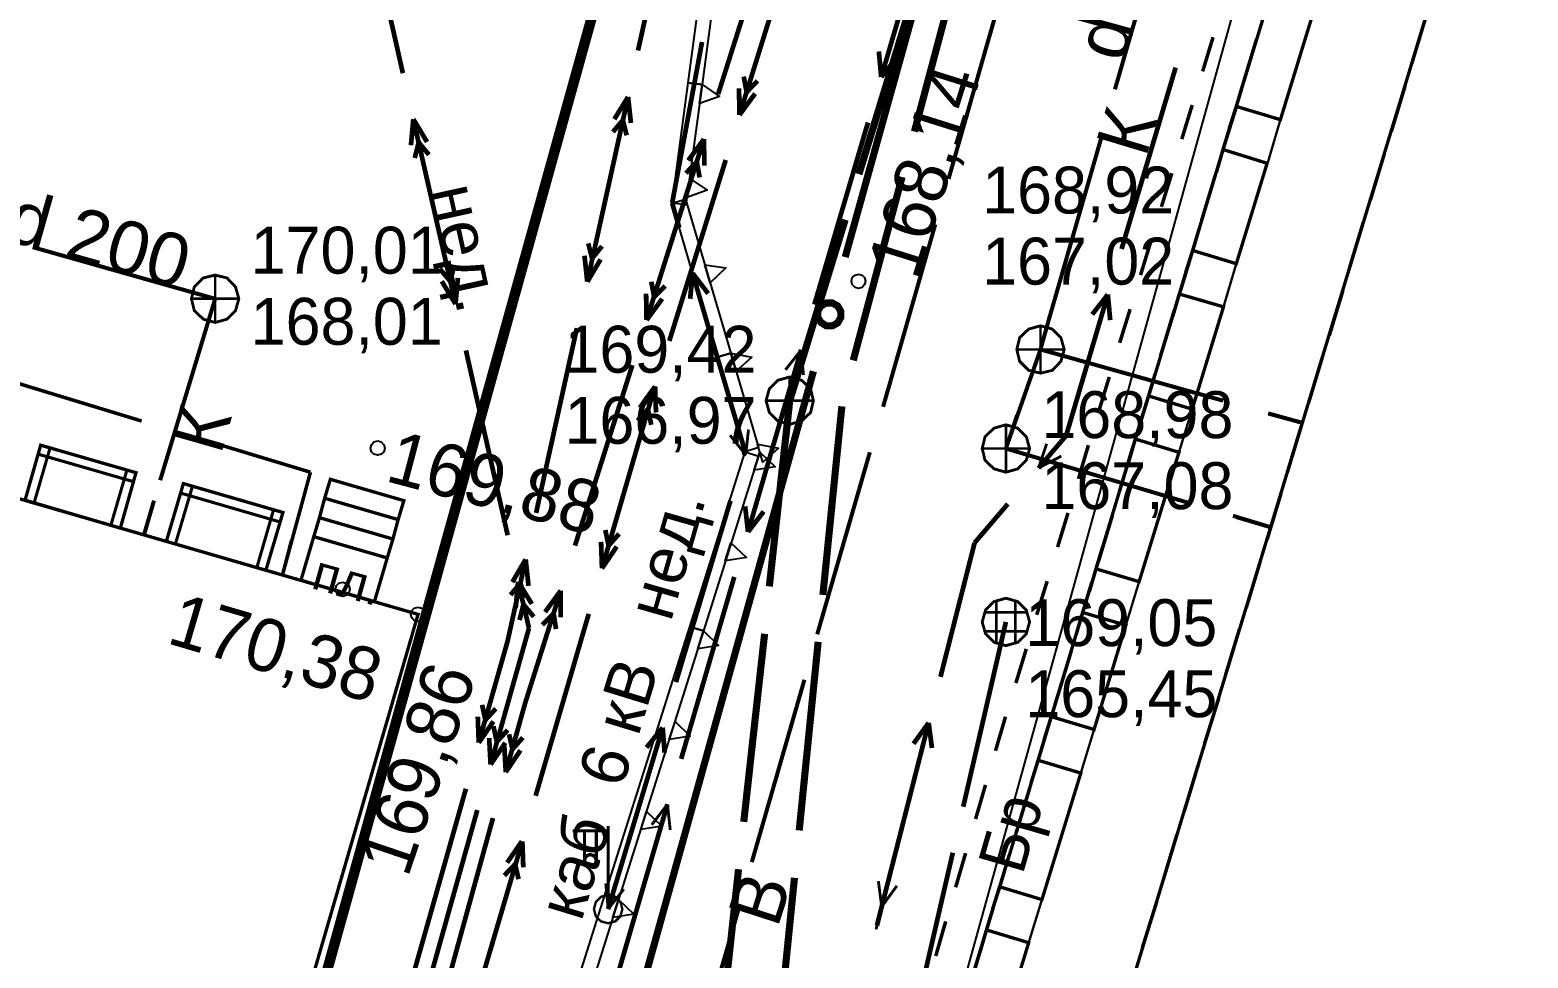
# Model space of a CAD drawing. Extents: x -2634 to -2115, y -2142 to -1393.
# Drawn here: x -2326.99 to -2295.39, y -1832.82 to -1813.24 of the extents above; entities that cross this region are included whole.
import ezdxf

# ---------------------------------------------------------------- set-up
doc = ezdxf.new("R2010")
doc.units = 0
doc.header["$MEASUREMENT"] = 0
for name, color, linetype in [('500_Дополн-Бордюры__п', 7, 'Continuous'), ('500_Дополн-Ступени__л', 7, 'Continuous'), ('500_Дороги-Проезжие_ч', 7, 'Continuous'), ('500_Линии_-Фонари_час', 7, 'Continuous'), ('500_Линии_-Электрокаб', 7, 'Continuous'), ('500_Объект-Опоры', 7, 'Continuous'), ('500_Рельеф-Высотные_о', 7, 'Continuous'), ('500_Рельеф-Подпорные_', 7, 'Continuous'), ('500_Строен-Дополнения', 7, 'Continuous'), ('500_Строен-Здания', 7, 'Continuous'), ('500_Трубоп-Водопровод', 7, 'Continuous'), ('500_Трубоп-Канализаци', 7, 'Continuous'), ('500_Трубоп-Смотровые_', 7, 'Continuous'), ('500_Трубоп-Теплосети', 7, 'Continuous'), ('Красные_ли-Красные_ли', 7, 'Continuous'), ('Красные_ли-Оси_улиц_к', 7, 'Continuous')]:
    doc.layers.add(name, color=color, linetype=linetype)
doc.styles.add('TARIAL', font='Arial')

msp = doc.modelspace()

# ---------------------------------------------------------------- linework, layer by layer
at = {"layer": '500_Дополн-Бордюры__п', "color": 0, "const_width": 0.07}
for points in [[(-2301.54, -1814.85), (-2300.82, -1812.48), (-2299.88, -1812.75), (-2300.61, -1815.13)], [(-2302.46, -1817.89), (-2301.82, -1815.76), (-2300.89, -1816.05), (-2301.54, -1818.17)], [(-2302.74, -1818.81), (-2301.81, -1819.08), (-2302.47, -1821.24), (-2303.39, -1820.96)], [(-2303.67, -1821.87), (-2302.75, -1822.15), (-2303.59, -1824.88), (-2304.5, -1824.61)], [(-2304.78, -1825.53), (-2303.87, -1825.8), (-2304.54, -1828), (-2305.44, -1827.73)], [(-2305.72, -1828.65), (-2304.82, -1828.92), (-2305.64, -1831.59), (-2306.53, -1831.32)], [(-2305.92, -1832.5), (-2306.62, -1834.8), (-2307.51, -1834.53), (-2306.81, -1832.23)]]:
    msp.add_lwpolyline(points, close=True, dxfattribs=at)
at = {"layer": '500_Дополн-Бордюры__п', "color": 1, "const_width": 0.075}
for points in [[(-2302.25, -1814.11), (-2302.03, -1813.39)], [(-2302.69, -1815.54), (-2302.47, -1814.82)], [(-2303.12, -1816.97), (-2302.9, -1816.26)], [(-2303.56, -1818.41), (-2303.34, -1817.69)], [(-2304, -1819.84), (-2303.78, -1819.13)], [(-2304.44, -1821.28), (-2304.22, -1820.56)], [(-2304.87, -1822.71), (-2304.66, -1822)], [(-2305.31, -1824.15), (-2305.09, -1823.43)], [(-2305.75, -1825.58), (-2305.53, -1824.87)], [(-2306.19, -1827.02), (-2305.97, -1826.3)], [(-2306.44, -1827.84), (-2306.41, -1827.73)], [(-2306.62, -1828.45), (-2306.44, -1827.84)], [(-2307.04, -1829.89), (-2306.83, -1829.17)], [(-2307.46, -1831.33), (-2307.25, -1830.61)], [(-2307.88, -1832.78), (-2307.67, -1832.05)]]:
    msp.add_lwpolyline(points, dxfattribs=at)
at = {"layer": '500_Дополн-Ступени__л', "color": 0, "const_width": 0.07}
for points in [[(-2320.77, -1823.12), (-2319.22, -1823.57), (-2319.1, -1823.17), (-2320.65, -1822.72)], [(-2320.88, -1823.53), (-2319.33, -1823.98), (-2319.22, -1823.57), (-2320.77, -1823.12)], [(-2321, -1823.93), (-2319.45, -1824.38), (-2319.33, -1823.98), (-2320.88, -1823.53)]]:
    msp.add_lwpolyline(points, close=True, dxfattribs=at)
at = {"layer": '500_Линии_-Фонари_час', "color": 0, "const_width": 0.065}
for points in [[(-2315.54, -1830.14), (-2314.79, -1830.14)], [(-2315.29, -1830.79), (-2315.29, -1830.14)], [(-2315.04, -1830.79), (-2315.04, -1830.14)], [(-2314.79, -1831.79), (-2314.79, -1830.04)], [(-2315.29, -1830.77), (-2315.29, -1830.64)], [(-2315.29, -1830.77), (-2315.29, -1830.64)], [(-2315.04, -1830.77), (-2315.04, -1830.64)], [(-2315.04, -1830.74), (-2315.04, -1830.74)]]:
    msp.add_lwpolyline(points, dxfattribs=at)
at = {"layer": '500_Линии_-Фонари_час', "color": 0, "const_width": 0.07}
msp.add_lwpolyline([(-2315.29, -1830.77), (-2315.27, -1830.7), (-2315.23, -1830.66), (-2315.17, -1830.64), (-2315.1, -1830.66), (-2315.06, -1830.7), (-2315.04, -1830.77), (-2315.06, -1830.83), (-2315.1, -1830.87), (-2315.17, -1830.89), (-2315.23, -1830.87), (-2315.27, -1830.83)], close=True, dxfattribs=at)
at = {"layer": '500_Линии_-Электрокаб', "color": 12, "const_width": 0.1}
for points in [[(-2320, -1810.25), (-2319.12, -1814.15)], [(-2312.47, -1814.59), (-2311.26, -1810.78)], [(-2310.83, -1811.21), (-2312.02, -1815.03)], [(-2313.81, -1812.09), (-2314.16, -1813.67)], [(-2312.03, -1814.47), (-2312.02, -1815.03)], [(-2311.93, -1814.22), (-2311.87, -1814.55)], [(-2311.64, -1814.31), (-2311.87, -1814.55)], [(-2314.37, -1814.65), (-2315.23, -1818.55)], [(-2314.37, -1814.65), (-2314.66, -1815.12)], [(-2314.37, -1814.65), (-2314.31, -1815.2)], [(-2311.69, -1814.58), (-2312.02, -1815.03)], [(-2318.9, -1815.12), (-2318.95, -1815.67)], [(-2318.9, -1815.12), (-2318.01, -1819.02)], [(-2318.9, -1815.12), (-2318.61, -1815.6)], [(-2314.48, -1815.14), (-2314.69, -1815.39)], [(-2314.48, -1815.14), (-2314.4, -1815.46)], [(-2318.79, -1815.62), (-2318.87, -1815.94)], [(-2318.78, -1815.62), (-2318.57, -1815.87)], [(-2313.98, -1819.36), (-2312.77, -1815.54)], [(-2313.1, -1815.99), (-2312.77, -1815.54)], [(-2312.76, -1816.1), (-2312.77, -1815.54)], [(-2312.31, -1815.98), (-2313.5, -1819.8)], [(-2313.15, -1816.26), (-2312.92, -1816.02)], [(-2312.86, -1816.35), (-2312.92, -1816.02)], [(-2315.29, -1818), (-2315.23, -1818.55)], [(-2315.21, -1817.74), (-2315.13, -1818.06)], [(-2314.92, -1817.8), (-2315.13, -1818.06)], [(-2318.34, -1818.28), (-2318.12, -1818.54)], [(-2318.04, -1818.21), (-2318.12, -1818.54)], [(-2314.95, -1818.08), (-2315.23, -1818.55)], [(-2318.3, -1818.54), (-2318.01, -1819.02)], [(-2317.96, -1818.47), (-2318.01, -1819.02)], [(-2313.82, -1818.87), (-2313.88, -1818.55)], [(-2313.98, -1819.36), (-2313.99, -1818.8)], [(-2313.98, -1819.36), (-2313.65, -1818.91)], [(-2313.82, -1818.87), (-2313.59, -1818.64)], [(-2315.45, -1819.53), (-2316.31, -1823.43)], [(-2317.79, -1820), (-2316.91, -1823.9)], [(-2315.49, -1824.12), (-2314.28, -1820.31)], [(-2313.8, -1820.76), (-2313.99, -1821.02)], [(-2313.8, -1820.76), (-2313.89, -1821.05)], [(-2313.8, -1820.76), (-2313.79, -1821.08)], [(-2313.89, -1821.05), (-2314.92, -1824.6)], [(-2313.99, -1821.02), (-2314.12, -1821.21)], [(-2313.79, -1821.08), (-2313.78, -1821.31)], [(-2313.95, -1821.24), (-2314.17, -1821.48)], [(-2313.95, -1821.25), (-2313.88, -1821.57)], [(-2314.85, -1823.79), (-2314.78, -1824.12)], [(-2314.56, -1823.87), (-2314.78, -1824.12)], [(-2314.94, -1824.04), (-2314.92, -1824.6)], [(-2314.61, -1824.14), (-2314.92, -1824.6)], [(-2316.53, -1824.41), (-2316.91, -1826.13)], [(-2316.53, -1824.41), (-2316.81, -1824.89)], [(-2316.53, -1824.41), (-2316.47, -1824.97)], [(-2316.64, -1824.91), (-2316.85, -1825.16)], [(-2316.69, -1824.88), (-2316.74, -1825.43)], [(-2316.69, -1824.88), (-2316.46, -1825.86)], [(-2316.69, -1824.88), (-2316.4, -1825.35)], [(-2316.64, -1824.91), (-2316.55, -1825.22)], [(-2316.54, -1827.44), (-2315.79, -1825.07)], [(-2316.12, -1825.52), (-2315.79, -1825.07)], [(-2315.79, -1825.63), (-2315.79, -1825.07)], [(-2316.58, -1825.37), (-2316.66, -1825.69)], [(-2316.57, -1825.37), (-2316.36, -1825.62)], [(-2315.2, -1825.56), (-2316.32, -1829.4)], [(-2316.18, -1825.79), (-2315.94, -1825.55)], [(-2315.89, -1825.88), (-2315.94, -1825.55)], [(-2316.46, -1825.86), (-2317.27, -1828.74)], [(-2316.91, -1826.13), (-2317.52, -1828.28)], [(-2317.45, -1827.48), (-2317.38, -1827.8)], [(-2316.95, -1828.9), (-2316.54, -1827.44)], [(-2317.54, -1827.73), (-2317.52, -1828.28)], [(-2317.16, -1827.56), (-2317.38, -1827.8)], [(-2317.21, -1827.83), (-2317.52, -1828.28)], [(-2317.21, -1827.93), (-2317.14, -1828.26)], [(-2316.91, -1828.01), (-2317.14, -1828.26)], [(-2316.81, -1828.41), (-2316.88, -1828.1)], [(-2317.3, -1828.18), (-2317.27, -1828.74)], [(-2316.96, -1828.28), (-2317.27, -1828.74)], [(-2316.95, -1828.9), (-2316.98, -1828.35)], [(-2316.81, -1828.42), (-2316.59, -1828.17)], [(-2316.95, -1828.9), (-2316.64, -1828.44)], [(-2317.79, -1829.25), (-2318.88, -1833.1)], [(-2317.55, -1829.7), (-2318.63, -1833.55)], [(-2318.28, -1833.72), (-2317.22, -1829.87)], [(-2316.6, -1830.36), (-2317.73, -1834.2)], [(-2316.61, -1830.36), (-2316.92, -1830.81)], [(-2316.6, -1830.36), (-2316.58, -1830.91)], [(-2316.75, -1830.84), (-2316.98, -1831.08)], [(-2316.75, -1830.85), (-2316.68, -1831.16)]]:
    msp.add_lwpolyline(points, dxfattribs=at)
at = {"layer": '500_Линии_-Электрокаб', "color": 1}
for points, const_width in [([(-2307.9, -1810.39), (-2309.03, -1814.23)], 0.1), ([(-2313.44, -1816.89), (-2312.81, -1813.49)], 0.1), ([(-2309.08, -1813.69), (-2309.03, -1814.23)], 0.1), ([(-2308.69, -1813.81), (-2309.03, -1814.23)], 0.1), ([(-2303.96, -1817.86), (-2302.82, -1814.03)], 0.1), ([(-2309.31, -1815.19), (-2310.44, -1819.03)], 0.1), ([(-2313.29, -1817.41), (-2313.44, -1816.89)], 0.1), ([(-2313.06, -1818.91), (-2313.01, -1818.37)], 0.1), ([(-2311.9, -1822.14), (-2313.01, -1818.37)], 0.1), ([(-2312.68, -1818.8), (-2313.01, -1818.37)], 0.1), ([(-2305.13, -1821.8), (-2304.25, -1818.82)], 0.1), ([(-2304.58, -1819.24), (-2304.25, -1818.82)], 0.1), ([(-2304.2, -1819.36), (-2304.25, -1818.82)], 0.1), ([(-2310.72, -1819.99), (-2311.84, -1823.83)], 0.1), ([(-2310.72, -1819.99), (-2311.05, -1820.41)], 0.06), ([(-2310.72, -1819.99), (-2310.67, -1820.52)], 0.06), ([(-2311.88, -1822.13), (-2311.83, -1821.67)], 0.06), ([(-2311.93, -1822.15), (-2312.22, -1821.79)], 0.06), ([(-2305.71, -1822.48), (-2305.13, -1821.8)], 0.1), ([(-2305.71, -1822.48), (-2305.54, -1821.97)], 0.06), ([(-2311.93, -1822.21), (-2311.9, -1822.14)], 0.1), ([(-2311.93, -1822.21), (-2311.93, -1822.13)], 0.06), ([(-2311.93, -1822.21), (-2311.88, -1822.15)], 0.06), ([(-2305.71, -1822.48), (-2305.23, -1822.23)], 0.06), ([(-2313.36, -1827), (-2312.21, -1823.17)], 0.1), ([(-2311.9, -1823.29), (-2311.84, -1823.83)], 0.1), ([(-2307.06, -1824.06), (-2306.36, -1823.24)], 0.1), ([(-2311.51, -1823.4), (-2311.84, -1823.83)], 0.1), ([(-2307.78, -1826.89), (-2307.06, -1824.06)], 0.1), ([(-2312.13, -1824.78), (-2313.25, -1828.62)], 0.1), ([(-2314.79, -1831.79), (-2313.64, -1827.96)], 0.1), ([(-2313.98, -1828.38), (-2313.64, -1827.96)], 0.1), ([(-2313.6, -1828.49), (-2313.64, -1827.96)], 0.1), ([(-2309.02, -1831.74), (-2308.03, -1827.86)], 0.1), ([(-2308.35, -1828.3), (-2308.03, -1827.86)], 0.1), ([(-2307.96, -1828.39), (-2308.03, -1827.86)], 0.1), ([(-2313.54, -1829.58), (-2314.66, -1833.42)], 0.1), ([(-2313.54, -1829.58), (-2313.87, -1830.01)], 0.06), ([(-2313.54, -1829.58), (-2313.48, -1830.12)], 0.06), ([(-2314.79, -1831.79), (-2314.84, -1831.25)], 0.06), ([(-2309.02, -1831.74), (-2309.09, -1831.2)], 0.06), ([(-2314.79, -1831.79), (-2314.46, -1831.37)], 0.06), ([(-2309.02, -1831.74), (-2308.7, -1831.3)], 0.06), ([(-2309.12, -1832.14), (-2309.02, -1831.74)], 0.1), ([(-2309.02, -1831.74), (-2309.14, -1832.22)], 0.06)]:
    msp.add_lwpolyline(points, dxfattribs=dict(at, const_width=const_width))
at = {"layer": '500_Объект-Опоры', "color": 0, "const_width": 0.05}
for points in [[(-2301.82, -1815.76), (-2301.54, -1814.85), (-2300.61, -1815.13), (-2300.88, -1816.05)], [(-2302.74, -1818.81), (-2302.46, -1817.89), (-2301.54, -1818.17), (-2301.81, -1819.08)], [(-2303.67, -1821.87), (-2303.39, -1820.96), (-2302.47, -1821.24), (-2302.75, -1822.15)], [(-2304.78, -1825.53), (-2304.5, -1824.61), (-2303.59, -1824.88), (-2303.87, -1825.8)], [(-2305.72, -1828.65), (-2305.44, -1827.73), (-2304.54, -1828), (-2304.82, -1828.92)], [(-2306.81, -1832.23), (-2306.53, -1831.32), (-2305.64, -1831.59), (-2305.92, -1832.5)]]:
    msp.add_lwpolyline(points, close=True, dxfattribs=at)
at = {"layer": '500_Объект-Опоры', "color": 1, "const_width": 0.05}
msp.add_lwpolyline([(-2314.79, -1831.49), (-2314.64, -1831.53), (-2314.53, -1831.64), (-2314.49, -1831.79), (-2314.53, -1831.94), (-2314.64, -1832.05), (-2314.79, -1832.09), (-2314.94, -1832.05), (-2315.05, -1831.94), (-2315.09, -1831.79), (-2315.05, -1831.64), (-2314.94, -1831.53)], close=True, dxfattribs=at)
at = {"layer": '500_Рельеф-Высотные_о', "color": 0}
for points in [[(-2309.51, -1818.39), (-2309.43, -1818.41), (-2309.38, -1818.46), (-2309.36, -1818.54), (-2309.38, -1818.61), (-2309.43, -1818.67), (-2309.51, -1818.69), (-2309.58, -1818.67), (-2309.64, -1818.61), (-2309.66, -1818.54), (-2309.64, -1818.46), (-2309.58, -1818.41)], [(-2319.65, -1821.91), (-2319.58, -1821.93), (-2319.52, -1821.99), (-2319.5, -1822.06), (-2319.52, -1822.14), (-2319.58, -1822.19), (-2319.65, -1822.21), (-2319.73, -1822.19), (-2319.78, -1822.14), (-2319.8, -1822.06), (-2319.78, -1821.99), (-2319.73, -1821.93)], [(-2320.39, -1824.89), (-2320.32, -1824.91), (-2320.26, -1824.96), (-2320.24, -1825.04), (-2320.26, -1825.11), (-2320.32, -1825.17), (-2320.39, -1825.19), (-2320.47, -1825.17), (-2320.52, -1825.11), (-2320.54, -1825.04), (-2320.52, -1824.96), (-2320.47, -1824.91)], [(-2318.8, -1825.42), (-2318.73, -1825.44), (-2318.67, -1825.49), (-2318.65, -1825.57), (-2318.67, -1825.64), (-2318.73, -1825.7), (-2318.8, -1825.72), (-2318.88, -1825.7), (-2318.93, -1825.64), (-2318.95, -1825.57), (-2318.93, -1825.49), (-2318.88, -1825.44)]]:
    msp.add_lwpolyline(points, close=True, dxfattribs=at)
at = {"layer": '500_Рельеф-Подпорные_', "color": 0}
for points in [[(-2312.7, -1811.35), (-2312.41, -1811.39), (-2312.81, -1814.39), (-2313.1, -1814.35)], [(-2313.1, -1814.35), (-2312.81, -1814.39), (-2313.15, -1816.93), (-2313.44, -1816.89)], [(-2312.81, -1814.39), (-2312.44, -1814.64), (-2312.86, -1814.79)], [(-2313.07, -1816.37), (-2312.7, -1816.62), (-2313.13, -1816.77)], [(-2313.44, -1816.89), (-2313.16, -1816.81), (-2312.2, -1820.06), (-2312.49, -1820.14)], [(-2312.75, -1818.19), (-2312.31, -1818.26), (-2312.64, -1818.57)], [(-2312.49, -1820.14), (-2312.2, -1820.06), (-2311.62, -1822.05), (-2311.9, -1822.14)], [(-2312.2, -1820.06), (-2311.76, -1820.14), (-2312.09, -1820.44)], [(-2311.64, -1821.98), (-2311.2, -1822.06), (-2311.53, -1822.36)], [(-2311.9, -1822.14), (-2311.62, -1822.23), (-2312.78, -1825.92), (-2313.07, -1825.83)], [(-2311.59, -1822.15), (-2311.27, -1822.46), (-2311.71, -1822.53)], [(-2312.2, -1824.06), (-2311.87, -1824.37), (-2312.32, -1824.44)], [(-2313.07, -1825.83), (-2312.78, -1825.92), (-2314.57, -1831.59), (-2314.86, -1831.5)], [(-2312.78, -1825.92), (-2312.46, -1826.23), (-2312.9, -1826.3)], [(-2313.38, -1827.83), (-2313.06, -1828.14), (-2313.5, -1828.21)], [(-2313.98, -1829.73), (-2313.66, -1830.04), (-2314.1, -1830.11)], [(-2314.86, -1831.5), (-2314.57, -1831.59), (-2316.36, -1837.27), (-2316.65, -1837.18)], [(-2314.57, -1831.59), (-2314.25, -1831.9), (-2314.69, -1831.97)]]:
    msp.add_lwpolyline(points, close=True, dxfattribs=at)
at = {"layer": '500_Строен-Дополнения', "color": 0, "const_width": 0.07}
for points in [[(-2327.09, -1823.16), (-2325.08, -1823.75), (-2324.75, -1822.58), (-2326.76, -1822)], [(-2324.11, -1824.03), (-2322.01, -1824.64), (-2321.65, -1823.42), (-2323.75, -1822.81)], [(-2321.27, -1824.85), (-2321, -1823.93), (-2319.45, -1824.38), (-2319.72, -1825.3)]]:
    msp.add_lwpolyline(points, close=True, dxfattribs=at)
at = {"layer": '500_Строен-Дополнения', "color": 0, "const_width": 0.065}
for points in [[(-2326.56, -1822.05), (-2326.9, -1823.22)], [(-2324.8, -1822.77), (-2326.81, -1822.19)], [(-2325.28, -1823.69), (-2324.94, -1822.52)], [(-2323.56, -1822.87), (-2323.92, -1824.09)], [(-2321.71, -1823.62), (-2323.81, -1823.01)], [(-2322.2, -1824.58), (-2321.85, -1823.37)]]:
    msp.add_lwpolyline(points, dxfattribs=at)
at = {"layer": '500_Строен-Здания', "color": 0, "const_width": 0.07}
for points in [[(-2305.69, -1839.75), (-2296.43, -1809.31), (-2296.37, -1809.15), (-2273.6, -1734.35), (-2264.74, -1705.25), (-2250.02, -1709.75), (-2170.67, -1734), (-2204.78, -1846.48), (-2205.99, -1850.46), (-2211.31, -1867.98)], [(-2347.35, -1817.29), (-2318.8, -1825.57), (-2322.97, -1839.92), (-2351.51, -1831.64)]]:
    msp.add_lwpolyline(points, close=True, dxfattribs=at)
at = {"layer": '500_Строен-Здания', "color": 0, "const_width": 0.075}
for points in [[(-2297.84, -1813.95), (-2297.55, -1812.99)], [(-2301.4, -1814.38), (-2301.11, -1813.42)], [(-2301.54, -1814.85), (-2301.4, -1814.38)], [(-2298.27, -1815.38), (-2297.98, -1814.42)], [(-2301.82, -1815.76), (-2301.54, -1814.86)], [(-2301.54, -1814.85), (-2301.69, -1815.32)], [(-2301.82, -1815.76), (-2301.68, -1815.3)], [(-2301.82, -1815.76), (-2301.96, -1816.24)], [(-2301.83, -1815.81), (-2301.82, -1815.76)], [(-2298.71, -1816.82), (-2298.42, -1815.86)], [(-2302.27, -1817.25), (-2301.98, -1816.29)], [(-2299.15, -1818.25), (-2298.86, -1817.29)], [(-2302.46, -1817.89), (-2302.32, -1817.42)], [(-2302.7, -1818.68), (-2302.46, -1817.89)], [(-2302.46, -1817.89), (-2302.61, -1818.36)], [(-2302.46, -1817.89), (-2302.41, -1817.73)], [(-2302.74, -1818.81), (-2302.6, -1818.34)], [(-2302.74, -1818.8), (-2302.88, -1819.28)], [(-2299.58, -1819.69), (-2299.29, -1818.73)], [(-2303.14, -1820.12), (-2302.85, -1819.16)], [(-2300.02, -1821.12), (-2299.73, -1820.16)], [(-2303.39, -1820.96), (-2303.25, -1820.49)], [(-2303.39, -1820.96), (-2303.28, -1820.6)], [(-2303.57, -1821.55), (-2303.39, -1820.96)], [(-2303.39, -1820.96), (-2303.54, -1821.44)], [(-2303.67, -1821.87), (-2303.53, -1821.4)], [(-2300.46, -1822.56), (-2300.17, -1821.6)], [(-2304.01, -1822.99), (-2303.72, -1822.03)], [(-2303.67, -1821.87), (-2303.81, -1822.35)], [(-2300.89, -1823.99), (-2300.6, -1823.03)], [(-2304.44, -1824.43), (-2304.15, -1823.47)], [(-2304.5, -1824.61), (-2304.36, -1824.15)], [(-2304.5, -1824.61), (-2304.64, -1825.09)], [(-2301.33, -1825.43), (-2301.04, -1824.47)], [(-2304.78, -1825.53), (-2304.59, -1824.9)], [(-2304.78, -1825.53), (-2304.64, -1825.06)], [(-2304.78, -1825.53), (-2304.92, -1826)], [(-2304.88, -1825.86), (-2304.78, -1825.53)], [(-2301.77, -1826.86), (-2301.48, -1825.9)], [(-2305.31, -1827.3), (-2305.02, -1826.34)], [(-2305.44, -1827.73), (-2305.3, -1827.26)], [(-2302.21, -1828.3), (-2301.91, -1827.34)], [(-2305.72, -1828.65), (-2305.46, -1827.78)], [(-2305.44, -1827.72), (-2305.59, -1828.2)], [(-2305.72, -1828.65), (-2305.58, -1828.18)], [(-2305.72, -1828.65), (-2305.87, -1829.13)], [(-2305.75, -1828.73), (-2305.72, -1828.65)], [(-2302.64, -1829.73), (-2302.35, -1828.77)], [(-2306.18, -1830.17), (-2305.89, -1829.21)], [(-2303.08, -1831.17), (-2302.79, -1830.21)], [(-2306.53, -1831.32), (-2306.33, -1830.65)], [(-2306.53, -1831.32), (-2306.39, -1830.85)], [(-2306.53, -1831.31), (-2306.68, -1831.79)], [(-2306.62, -1831.6), (-2306.53, -1831.32)], [(-2306.81, -1832.23), (-2306.67, -1831.77)], [(-2303.52, -1832.6), (-2303.22, -1831.64)], [(-2306.81, -1832.23), (-2306.76, -1832.08)], [(-2307.05, -1833.04), (-2306.81, -1832.23)], [(-2306.81, -1832.23), (-2306.95, -1832.71)]]:
    msp.add_lwpolyline(points, dxfattribs=at)
at = {"layer": '500_Трубоп-Водопровод', "color": 94}
for points, const_width in [([(-2307.3, -1811.51), (-2308.33, -1815.38)], 0.15), ([(-2306.51, -1812.54), (-2307.61, -1816.38)], 0.085), ([(-2308.59, -1816.34), (-2309.62, -1820.21)], 0.15), ([(-2307.89, -1817.34), (-2308.99, -1821.19)], 0.085), ([(-2309.86, -1821.18), (-2310.26, -1825.16)], 0.15), ([(-2309.27, -1822.15), (-2310.38, -1825.99)], 0.085), ([(-2310.36, -1826.15), (-2310.76, -1830.13)], 0.15), ([(-2310.65, -1826.95), (-2311.76, -1830.8)], 0.085), ([(-2310.86, -1831.13), (-2311.26, -1835.11)], 0.15), ([(-2312.03, -1831.76), (-2313.14, -1835.6)], 0.085)]:
    msp.add_lwpolyline(points, dxfattribs=dict(at, const_width=const_width))
at = {"layer": '500_Трубоп-Канализаци', "color": 34}
for points, const_width in [([(-2302.99, -1810.65), (-2304.1, -1814.49)], 0.085), ([(-2309.5, -1816.28), (-2308.33, -1812.45)], 0.15), ([(-2304.37, -1815.45), (-2305.48, -1819.3)], 0.085), ([(-2310.96, -1821.06), (-2309.79, -1817.24)], 0.15), ([(-2323.08, -1818.91), (-2326.93, -1817.82)], 0.085), ([(-2323.08, -1818.91), (-2324.24, -1822.74)], 0.085), ([(-2305.67, -1819.98), (-2305.47, -1819.26)], 0.085), ([(-2305.67, -1819.98), (-2306.4, -1822.07)], 0.085), ([(-2305.67, -1819.98), (-2301.82, -1821.06)], 0.085), ([(-2311.39, -1824.98), (-2310.96, -1821.06)], 0.15), ([(-2306.4, -1822.07), (-2306.16, -1821.36)], 0.085), ([(-2300.14, -1821.53), (-2300.87, -1821.33)], 0.085), ([(-2300.86, -1821.33), (-2300.14, -1821.53)], 0.085), ([(-2306.4, -1822.07), (-2302.57, -1823.21)], 0.085), ([(-2324.58, -1823.89), (-2324.37, -1823.17)], 0.085), ([(-2301.61, -1823.49), (-2300.82, -1823.73)], 0.085), ([(-2300.82, -1823.73), (-2301.53, -1823.52)], 0.085), ([(-2324.52, -1823.69), (-2324.58, -1823.89)], 0.085), ([(-2311.93, -1829.95), (-2311.49, -1825.98)], 0.15), ([(-2312.47, -1834.92), (-2312.04, -1830.95)], 0.15)]:
    msp.add_lwpolyline(points, dxfattribs=dict(at, const_width=const_width))
at = {"layer": '500_Трубоп-Канализаци', "color": 32}
for points, const_width in [([(-2310.96, -1821.06), (-2311.04, -1821.81)], 0.15), ([(-2306.4, -1825.73), (-2307.3, -1829.63)], 0.1), ([(-2307.52, -1830.6), (-2308.42, -1834.5)], 0.1)]:
    msp.add_lwpolyline(points, dxfattribs=dict(at, const_width=const_width))
at = {"layer": '500_Трубоп-Смотровые_', "color": 0, "const_width": 0.06}
for points in [[(-2323.08, -1818.41), (-2322.83, -1818.47), (-2322.65, -1818.66), (-2322.58, -1818.91), (-2322.65, -1819.16), (-2322.83, -1819.34), (-2323.08, -1819.41), (-2323.33, -1819.34), (-2323.52, -1819.16), (-2323.58, -1818.91), (-2323.52, -1818.66), (-2323.33, -1818.47)], [(-2305.67, -1819.48), (-2305.42, -1819.55), (-2305.24, -1819.73), (-2305.17, -1819.98), (-2305.24, -1820.23), (-2305.42, -1820.42), (-2305.67, -1820.48), (-2305.92, -1820.42), (-2306.11, -1820.23), (-2306.17, -1819.98), (-2306.11, -1819.73), (-2305.92, -1819.55)], [(-2310.96, -1820.56), (-2310.71, -1820.63), (-2310.52, -1820.81), (-2310.46, -1821.06), (-2310.52, -1821.31), (-2310.71, -1821.49), (-2310.96, -1821.56), (-2311.21, -1821.49), (-2311.39, -1821.31), (-2311.46, -1821.06), (-2311.39, -1820.81), (-2311.21, -1820.63)], [(-2306.4, -1821.57), (-2306.15, -1821.64), (-2305.97, -1821.82), (-2305.9, -1822.07), (-2305.97, -1822.32), (-2306.15, -1822.5), (-2306.4, -1822.57), (-2306.65, -1822.5), (-2306.84, -1822.32), (-2306.9, -1822.07), (-2306.84, -1821.82), (-2306.65, -1821.64)], [(-2306.4, -1825.23), (-2306.15, -1825.3), (-2305.97, -1825.48), (-2305.9, -1825.73), (-2305.97, -1825.98), (-2306.15, -1826.16), (-2306.4, -1826.23), (-2306.65, -1826.16), (-2306.83, -1825.98), (-2306.9, -1825.73), (-2306.83, -1825.48), (-2306.65, -1825.3)]]:
    msp.add_lwpolyline(points, close=True, dxfattribs=at)
at = {"layer": '500_Трубоп-Смотровые_', "color": 0, "const_width": 0.055}
for points in [[(-2323.08, -1819.41), (-2323.08, -1818.41)], [(-2323.58, -1818.91), (-2322.58, -1818.91)], [(-2305.67, -1820.48), (-2305.67, -1819.48)], [(-2306.17, -1819.98), (-2305.17, -1819.98)], [(-2310.96, -1821.56), (-2310.96, -1820.56)], [(-2311.46, -1821.06), (-2310.46, -1821.06)], [(-2306.4, -1822.57), (-2306.4, -1821.57)], [(-2306.9, -1822.07), (-2305.9, -1822.07)], [(-2306.85, -1825.53), (-2305.95, -1825.53)], [(-2306.6, -1826.18), (-2306.6, -1825.28)], [(-2306.2, -1826.18), (-2306.2, -1825.28)], [(-2306.85, -1825.93), (-2305.95, -1825.93)]]:
    msp.add_lwpolyline(points, dxfattribs=at)
at = {"layer": '500_Трубоп-Смотровые_', "color": 0}
msp.add_lwpolyline([(-2306.7, -1825.68), (-2306.7, -1825.68)], dxfattribs=at)
at = {"layer": '500_Трубоп-Теплосети', "color": 174, "const_width": 0.075}
for points in [[(-2329.42, -1820.03), (-2324.63, -1821.49)], [(-2323.68, -1821.78), (-2321.07, -1822.57)], [(-2321.07, -1822.57), (-2321.66, -1824.74)], [(-2321.66, -1824.74), (-2321.47, -1824.01)]]:
    msp.add_lwpolyline(points, dxfattribs=at)
at = {"layer": 'Красные_ли-Красные_ли', "color": 12}
msp.add_line((-2272.7, -1708.69), (-2353.94, -2001.41), dxfattribs=at)
at = {"layer": 'Красные_ли-Красные_ли', "color": 12, "const_width": 0.22}
msp.add_lwpolyline([(-2284.3, -1701.86), (-2245.52, -1663.72), (-2237.3, -1633.7), (-2402.37, -1586.05), (-2505.18, -1957.78), (-2366.43, -1997.8)], close=True, dxfattribs=at)
at = {"layer": 'Красные_ли-Оси_улиц_к', "color": 12, "const_width": 0.15}
for points in [[(-2303.77, -1796.35), (-2309.79, -1818.03)], [(-2310.46, -1820.44), (-2316.48, -1842.12)]]:
    msp.add_lwpolyline(points, dxfattribs=at)
for points in [[(-2309.88, -1819.3), (-2309.95, -1819.42), (-2310.06, -1819.48), (-2310.19, -1819.48), (-2310.3, -1819.41), (-2310.37, -1819.3), (-2310.37, -1819.17), (-2310.3, -1819.06), (-2310.19, -1819), (-2310.06, -1819), (-2309.95, -1819.06), (-2309.88, -1819.18)], [(-2313.47, -1831.28), (-2313.47, -1831.28), (-2313.47, -1831.28), (-2313.47, -1831.28), (-2313.47, -1831.28), (-2313.47, -1831.28), (-2313.47, -1831.28), (-2313.47, -1831.28), (-2313.47, -1831.28), (-2313.47, -1831.28), (-2313.47, -1831.28), (-2313.47, -1831.28)]]:
    msp.add_lwpolyline(points, close=True, dxfattribs=at)

# ---------------------------------------------------------------- texts
at = {"layer": '500_Дороги-Проезжие_ч', "color": 0}
msp.add_text('Бр', height=0.99, rotation=73.86, dxfattribs=at).set_placement((-2306.05, -1831.09))
at = {"layer": '500_Линии_-Электрокаб', "color": 0, "style": 'TARIAL'}
for s, rotation, p in [('нед. ', 282.46, (-2318.54, -1816.61)), ('нед. ', 74.05, (-2313.47, -1825.75)), (' каб  6 кВ', 72.93, (-2315.47, -1832.44))]:
    msp.add_text(s, height=0.99, rotation=rotation, dxfattribs=at).set_placement(p)
at = {"layer": '500_Рельеф-Высотные_о', "color": 214}
for s, rotation, p in [('168,14', 72.54, (-2308.28, -1818.54)), ('169,88', 345.26, (-2319.52, -1822.75)), ('170,38', 343.64, (-2324.13, -1826.17)), ('169,86', 71.26, (-2319.02, -1831.15))]:
    msp.add_text(s, height=1.11, rotation=rotation, dxfattribs=at).set_placement(p)
at = {"layer": '500_Строен-Дополнения', "color": 0, "style": 'TARIAL'}
msp.add_text('пл. ', height=0.74, rotation=344.54, dxfattribs=at).set_placement((-2321.08, -1825.01))
at = {"layer": '500_Трубоп-Водопровод', "color": 94}
msp.add_text('В', height=1.11, rotation=72.15, dxfattribs=at).set_placement((-2311.22, -1832.21))
at = {"layer": '500_Трубоп-Канализаци', "color": 14, "style": 'TARIAL'}
for s, rotation, p in [('   d 200 ', 74.6, (-2304.26, -1815.19)), ('кер.   d 200 ', 344.23, (-2331.51, -1816.54))]:
    msp.add_text(s, height=1.11, rotation=rotation, dxfattribs=at).set_placement(p)
at = {"layer": '500_Трубоп-Канализаци', "color": 14}
for rotation, p in [(73.18, (-2303.45, -1815.95)), (74.05, (-2322.96, -1822.22))]:
    msp.add_text('К', height=1.11, rotation=rotation, dxfattribs=at).set_placement(p)
at = {"layer": '500_Трубоп-Смотровые_', "color": 5}
for s, p in [('168,92', (-2306.9, -1817.11)), ('170,01', (-2322.33, -1818.38)), ('167,02', (-2306.9, -1818.61)), ('168,01', (-2322.33, -1819.88)), ('169,42', (-2315.71, -1820.47)), ('166,97', (-2315.71, -1821.97)), ('168,98', (-2305.65, -1821.85)), ('167,08', (-2305.65, -1823.35)), ('169,05', (-2305.99, -1826.24)), ('165,45', (-2305.99, -1827.74))]:
    msp.add_text(s, height=0.99, dxfattribs=at).set_placement(p)

doc.saveas('drawing.dxf')
